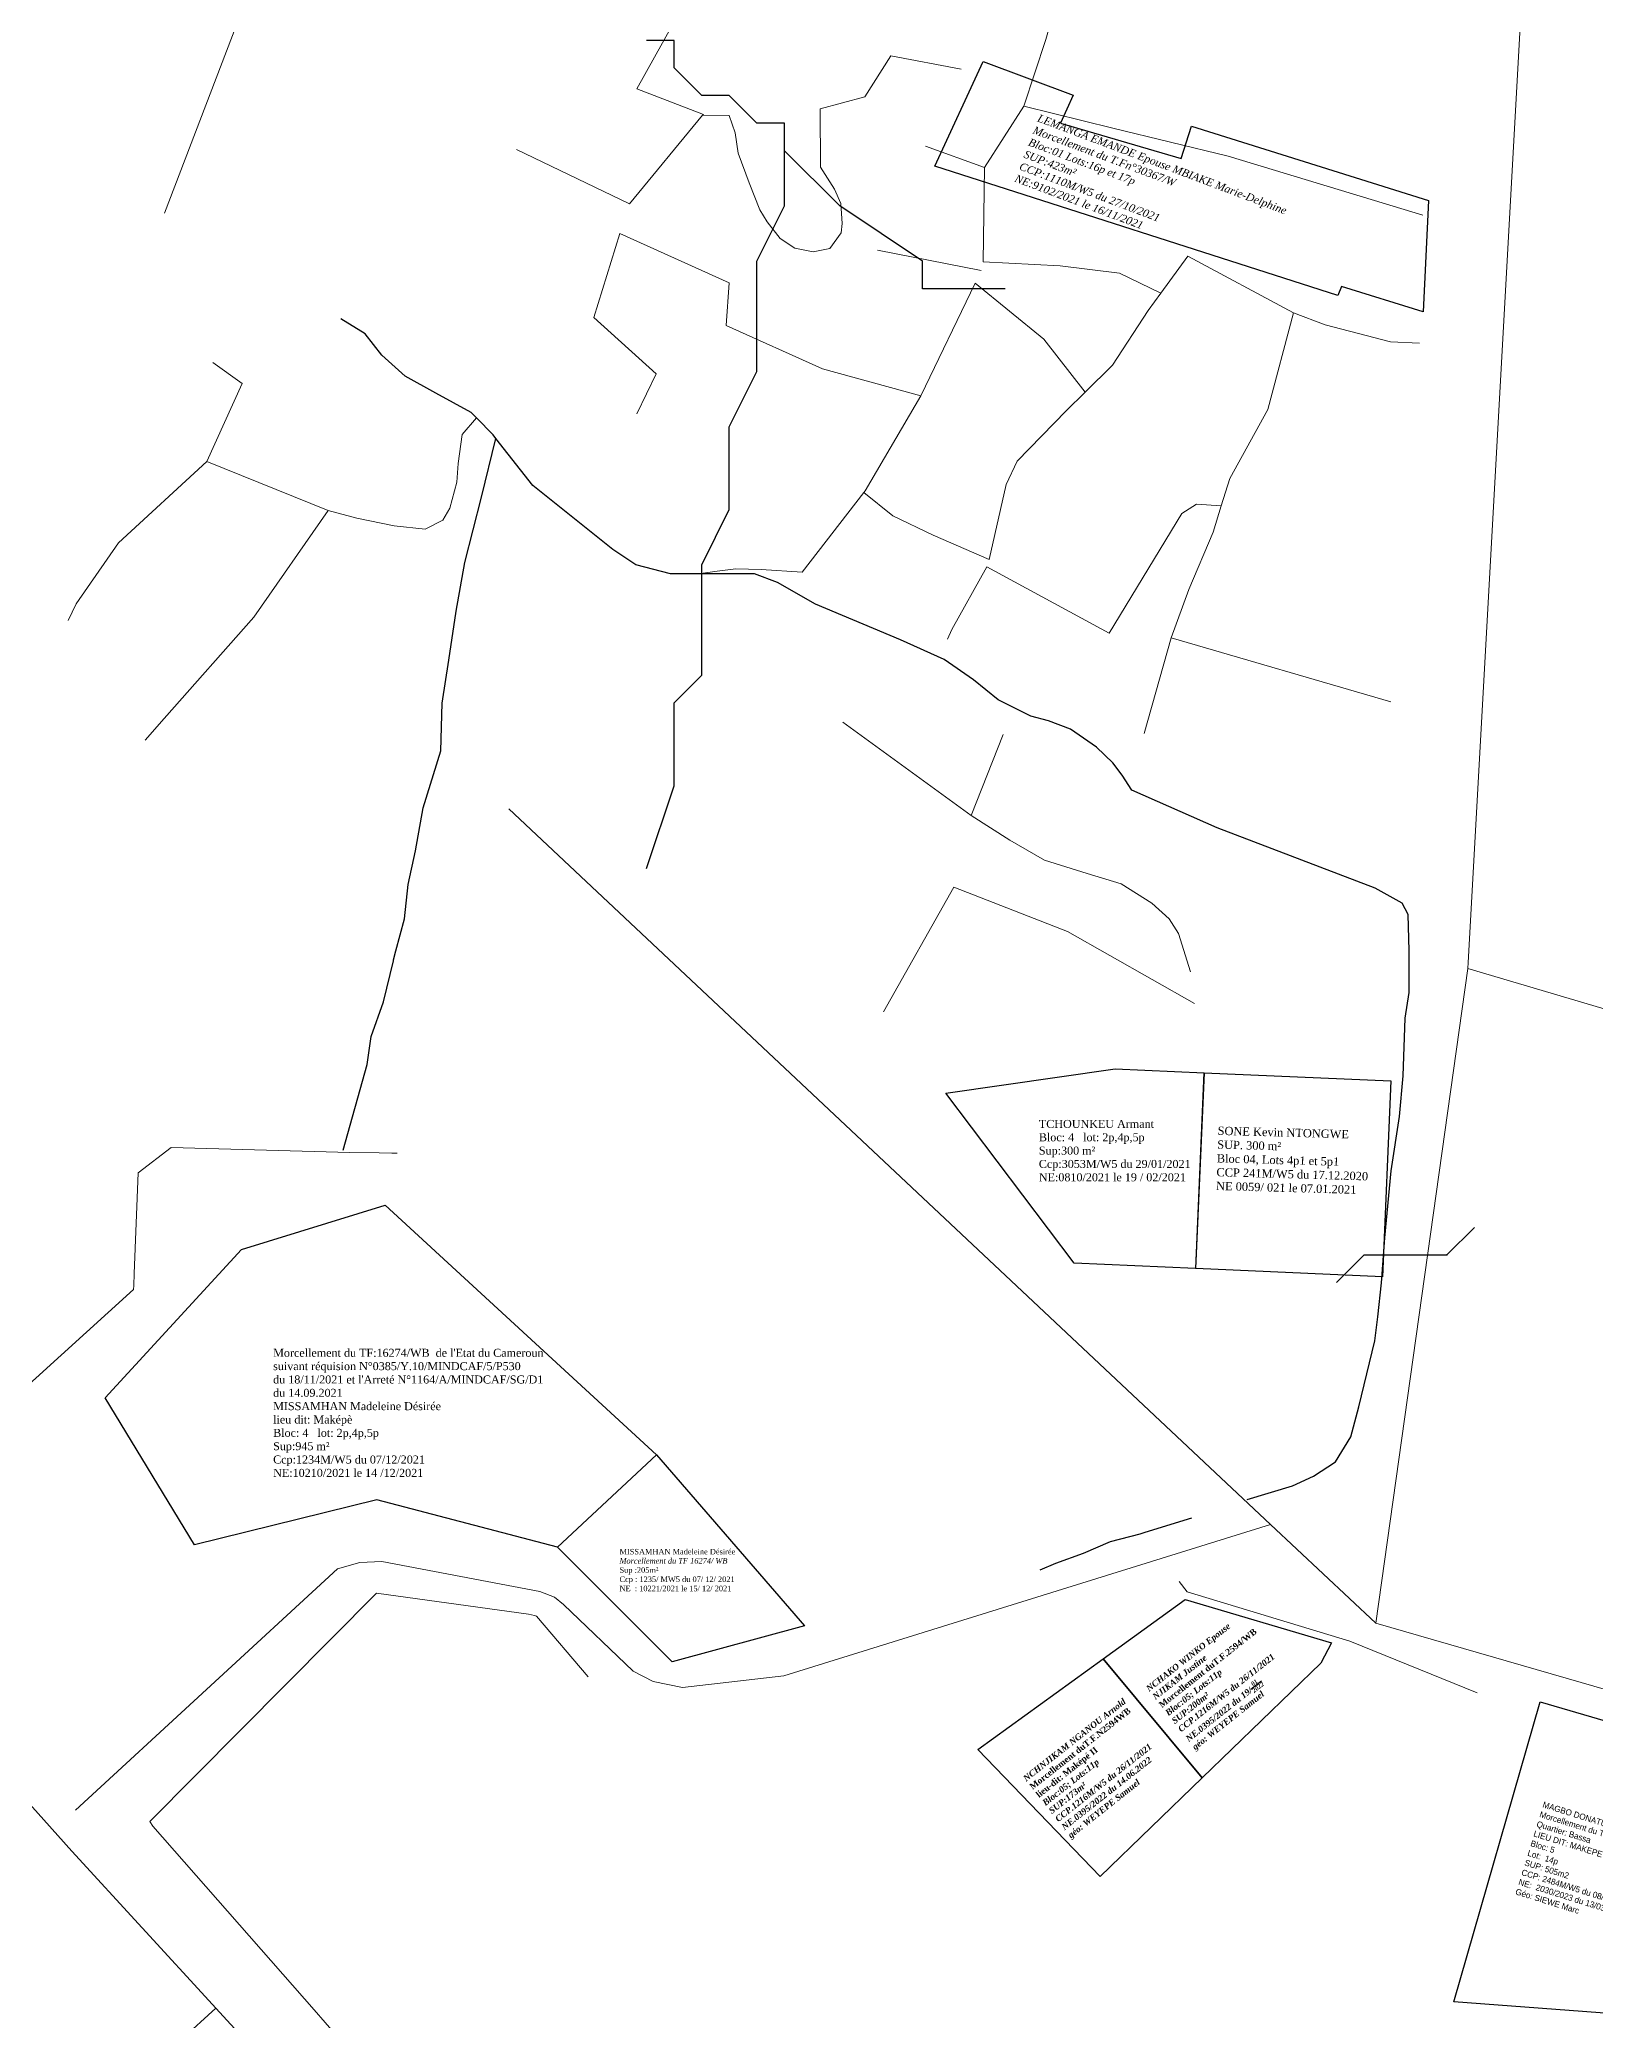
# Model space of a CAD drawing. Header units: millimetres. Extents: x 579832 to 917290, y 449831 to 1452191.
# Drawn here: x 583031.1 to 583172.1, y 451178.2 to 451357.6 of the extents above; entities that cross this region are included whole.
import ezdxf

# ---------------------------------------------------------------- set-up
doc = ezdxf.new("R2010")
doc.units = ezdxf.units.MM
doc.header["$LTSCALE"] = 10
for name, color, linetype, lineweight in [('cH2O_intermitent', 140, 'Continuous', 30), ('drains_fossés', 120, 'Continuous', 20), ('MAJ APRES LE 13.01.2023', 222, 'Continuous', 30), ('Roads_others', 24, 'Continuous', 9)]:
    doc.layers.add(name, color=color, linetype=linetype, lineweight=lineweight)
for name, color, linetype in [('end maj 26 02 2021', 7, 'Continuous'), ('MAJ DEC 2021', 7, 'Continuous'), ('MAJ JAN 2022', 1, 'Continuous'), ('MAJ NOV 2021', 7, 'Continuous')]:
    doc.layers.add(name, color=color, linetype=linetype)
doc.styles.add('Times 1.0', font='times.ttf', dxfattribs={"width": 0.99, "height": 1})

msp = doc.modelspace()

# ---------------------------------------------------------------- linework, layer by layer
at = {"color": 5, "lineweight": -3, "flags": 128}
msp.add_lwpolyline([(583134.9, 451216.3), (583148.15, 451212.36), (583147.2, 451210.52), (583136.44, 451200.13), (583127.46, 451210.91)], close=True, dxfattribs=at)
msp.add_lwpolyline([(583134.9, 451216.3), (583148.15, 451212.36), (583147.2, 451210.52), (583136.44, 451200.13), (583127.46, 451210.91)], close=True, dxfattribs=at)
msp.add_lwpolyline([(583134.9, 451216.3), (583148.15, 451212.36), (583147.2, 451210.52), (583136.44, 451200.13)], dxfattribs=at)
msp.add_lwpolyline([(583134.9, 451216.3), (583148.15, 451212.36), (583147.2, 451210.52), (583136.44, 451200.13)], dxfattribs=at)
at = {"layer": 'cH2O_intermitent'}
for points in [[(583072.46, 451321.44), (583072.23, 451321.75), (583070.72, 451323.29), (583070.23, 451323.79), (583067.03, 451325.53), (583064.25, 451327.08), (583062.15, 451328.98), (583060.64, 451330.91), (583058.43, 451332.28)], [(583072.46, 451321.44), (583072.23, 451321.75), (583070.72, 451323.29), (583070.23, 451323.79), (583067.03, 451325.53), (583064.25, 451327.08), (583062.15, 451328.98), (583060.64, 451330.91), (583058.43, 451332.28)], [(583058.64, 451256.98), (583060.8, 451264.73), (583061.17, 451267.26), (583062.28, 451270.4), (583063.2, 451274.14), (583063.21, 451274.22), (583063.42, 451275.03), (583064.19, 451277.92), (583064.53, 451281.03), (583065.2, 451284.09), (583065.9, 451287.98), (583067.5, 451293.16), (583067.62, 451297.47), (583068.22, 451301.35), (583068.87, 451305.78), (583069.66, 451310.2), (583071.17, 451316.13), (583072.46, 451321.44)], [(583058.64, 451256.98), (583060.8, 451264.73), (583061.17, 451267.26), (583062.28, 451270.4), (583063.2, 451274.14), (583063.21, 451274.22), (583063.42, 451275.03), (583064.19, 451277.92), (583064.53, 451281.03), (583065.2, 451284.09), (583065.9, 451287.98), (583067.5, 451293.16), (583067.62, 451297.47), (583068.22, 451301.35), (583068.87, 451305.78), (583069.66, 451310.2), (583071.17, 451316.13), (583072.46, 451321.44)], [(583140.53, 451225.35), (583144.61, 451226.59), (583146.51, 451227.47), (583148.51, 451228.74), (583149.89, 451231.03), (583150.62, 451233.72), (583152.08, 451239.7), (583152.34, 451241.88), (583152.68, 451244.95), (583152.99, 451249.05), (583153.56, 451255.11), (583154.31, 451260.02), (583154.64, 451263.71), (583154.83, 451268.92), (583155.19, 451271.27), (583155.19, 451275.03), (583155.1, 451278.31), (583154.55, 451279.36), (583152.11, 451280.7), (583137.8, 451286.16), (583130.07, 451289.58), (583129.2, 451290.95), (583128.35, 451292.06), (583126.86, 451293.48), (583124.52, 451295.11), (583122.52, 451295.86), (583120.91, 451296.28), (583117.96, 451297.75), (583115.72, 451299.59), (583113.08, 451301.41), (583109.11, 451303.21), (583101.43, 451306.43), (583097.99, 451308.4), (583095.9, 451309.19), (583090.79, 451309.19), (583088.28, 451309.18), (583085.15, 451309.99), (583083.07, 451311.39), (583075.83, 451317.17), (583072.46, 451321.44)], [(583140.53, 451225.35), (583144.61, 451226.59), (583146.51, 451227.47), (583148.51, 451228.74), (583149.89, 451231.03), (583150.62, 451233.72), (583152.08, 451239.7), (583152.34, 451241.88), (583152.68, 451244.95), (583152.99, 451249.05), (583153.56, 451255.11), (583154.31, 451260.02), (583154.64, 451263.71), (583154.83, 451268.92), (583155.19, 451271.27), (583155.19, 451275.03), (583155.1, 451278.31), (583154.55, 451279.36), (583152.11, 451280.7), (583137.8, 451286.16), (583130.07, 451289.58), (583129.2, 451290.95), (583128.35, 451292.06), (583126.86, 451293.48), (583124.52, 451295.11), (583122.52, 451295.86), (583120.91, 451296.28), (583117.96, 451297.75), (583115.72, 451299.59), (583113.08, 451301.41), (583109.11, 451303.21), (583101.43, 451306.43), (583097.99, 451308.4), (583095.9, 451309.19), (583090.79, 451309.19), (583088.28, 451309.18), (583085.15, 451309.99), (583083.07, 451311.39), (583075.83, 451317.17), (583072.46, 451321.44)], [(583121.77, 451218.96), (583123.18, 451219.57), (583125.69, 451220.49), (583128.14, 451221.54), (583130.82, 451222.23), (583131.28, 451222.37), (583135.49, 451223.68)], [(583121.77, 451218.96), (583123.18, 451219.57), (583125.69, 451220.49), (583128.14, 451221.54), (583130.82, 451222.23), (583131.28, 451222.37), (583135.49, 451223.68)]]:
    msp.add_lwpolyline(points, dxfattribs=at)
at = {"layer": 'drains_fossés'}
for p, q in [((583091.19, 451350.7), (583084.56, 451342.69)), ((583091.19, 451350.7), (583084.56, 451342.69)), ((583120.28, 451351.54), (583116.74, 451345.99)), ((583120.28, 451351.54), (583116.74, 451345.99)), ((583074.35, 451347.6), (583084.56, 451342.69)), ((583074.35, 451347.6), (583084.56, 451342.69)), ((583111.39, 451347.9), (583116.74, 451345.99)), ((583111.39, 451347.9), (583116.74, 451345.99)), ((583116.74, 451345.99), (583116.6, 451337.42)), ((583116.74, 451345.99), (583116.6, 451337.42)), ((583107.04, 451338.49), (583116.42, 451336.64)), ((583107.04, 451338.49), (583116.42, 451336.64)), ((583115.87, 451335.49), (583110.97, 451325.3)), ((583115.87, 451335.49), (583110.97, 451325.3)), ((583046.29, 451319.35), (583057.29, 451314.92)), ((583046.29, 451319.35), (583057.29, 451314.92)), ((583133.63, 451303.37), (583131.2, 451294.72)), ((583133.63, 451303.37), (583131.2, 451294.72)), ((583133.63, 451303.37), (583153.54, 451297.59)), ((583133.63, 451303.37), (583153.54, 451297.59)), ((583115.52, 451287.28), (583103.89, 451295.74)), ((583115.52, 451287.28), (583103.89, 451295.74)), ((583115.52, 451287.28), (583118.42, 451294.62)), ((583115.52, 451287.28), (583118.42, 451294.62))]:
    msp.add_line(p, q, dxfattribs=at)
for points in [[(583120.28, 451351.54), (583122.27, 451357.58), (583124.13, 451364.02)], [(583120.28, 451351.54), (583122.27, 451357.58), (583124.13, 451364.02)], [(583079.16, 451360.11), (583088.43, 451358.83), (583085.24, 451353.09), (583091.27, 451350.79), (583091.19, 451350.7)], [(583079.16, 451360.11), (583088.43, 451358.83), (583085.24, 451353.09), (583091.27, 451350.79), (583091.19, 451350.7)], [(583114.61, 451354.88), (583108.23, 451356.09), (583105.89, 451352.37), (583101.85, 451351.3), (583101.87, 451346.01), (583103.13, 451344.02), (583103.7, 451342.7), (583103.84, 451340.89), (583103.74, 451340.07), (583102.73, 451338.63), (583101.22, 451338.33), (583099.54, 451338.66), (583098.21, 451339.53), (583097.04, 451341.06), (583096.37, 451342.15), (583095.41, 451344.59), (583094.43, 451347.28), (583094.14, 451349.1), (583093.61, 451350.68), (583091.19, 451350.7)], [(583114.61, 451354.88), (583108.23, 451356.09), (583105.89, 451352.37), (583101.85, 451351.3), (583101.87, 451346.01), (583103.13, 451344.02), (583103.7, 451342.7), (583103.84, 451340.89), (583103.74, 451340.07), (583102.73, 451338.63), (583101.22, 451338.33), (583099.54, 451338.66), (583098.21, 451339.53), (583097.04, 451341.06), (583096.37, 451342.15), (583095.41, 451344.59), (583094.43, 451347.28), (583094.14, 451349.1), (583093.61, 451350.68), (583091.19, 451350.7)], [(583156.41, 451341.65), (583149.07, 451343.9), (583138.79, 451347), (583128.34, 451349.54), (583120.28, 451351.54)], [(583156.41, 451341.65), (583149.07, 451343.9), (583138.79, 451347), (583128.34, 451349.54), (583120.28, 451351.54)], [(583083.71, 451339.99), (583081.33, 451332.39), (583086.99, 451327.29), (583085.25, 451323.66)], [(583083.71, 451339.99), (583081.33, 451332.39), (583086.99, 451327.29), (583085.25, 451323.66)], [(583110.97, 451325.3), (583102.04, 451327.75), (583093.32, 451331.67), (583093.61, 451335.53), (583083.71, 451339.99)], [(583110.97, 451325.3), (583102.04, 451327.75), (583093.32, 451331.67), (583093.61, 451335.53), (583083.71, 451339.99)], [(583132.69, 451334.58), (583135.13, 451337.96), (583144.71, 451332.81)], [(583132.69, 451334.58), (583135.13, 451337.96), (583144.71, 451332.81)], [(583116.6, 451337.42), (583123.58, 451337.06), (583128.94, 451336.4), (583132.69, 451334.58)], [(583116.6, 451337.42), (583123.58, 451337.06), (583128.94, 451336.4), (583132.69, 451334.58)], [(583125.85, 451325.63), (583122.1, 451330.42), (583115.87, 451335.49)], [(583125.85, 451325.63), (583122.1, 451330.42), (583115.87, 451335.49)], [(583125.85, 451325.63), (583128.32, 451328.07), (583131.56, 451333.02), (583132.69, 451334.58)], [(583125.85, 451325.63), (583128.32, 451328.07), (583131.56, 451333.02), (583132.69, 451334.58)], [(583144.71, 451332.81), (583142.39, 451324.05), (583138.94, 451317.8), (583138.17, 451315.33)], [(583144.71, 451332.81), (583142.39, 451324.05), (583138.94, 451317.8), (583138.17, 451315.33)], [(583156.12, 451330.06), (583153.5, 451330.2), (583147.57, 451331.73), (583144.71, 451332.81)], [(583156.12, 451330.06), (583153.5, 451330.2), (583147.57, 451331.73), (583144.71, 451332.81)], [(583046.84, 451328.3), (583049.49, 451326.42), (583046.29, 451319.35)], [(583046.84, 451328.3), (583049.49, 451326.42), (583046.29, 451319.35)], [(583110.97, 451325.3), (583105.93, 451316.68), (583105.8, 451316.53)], [(583110.97, 451325.3), (583105.93, 451316.68), (583105.8, 451316.53)], [(583117.16, 451310.47), (583118.68, 451317.28), (583119.67, 451319.39), (583124.13, 451323.94), (583125.85, 451325.63)], [(583117.16, 451310.47), (583118.68, 451317.28), (583119.67, 451319.39), (583124.13, 451323.94), (583125.85, 451325.63)], [(583070.72, 451323.29), (583069.42, 451321.78), (583069.05, 451319.16), (583068.93, 451317.47), (583068.31, 451315.11), (583067.68, 451314.04), (583066.08, 451313.21), (583063.27, 451313.52), (583059.89, 451314.23), (583057.29, 451314.92)], [(583070.72, 451323.29), (583069.42, 451321.78), (583069.05, 451319.16), (583068.93, 451317.47), (583068.31, 451315.11), (583067.68, 451314.04), (583066.08, 451313.21), (583063.27, 451313.52), (583059.89, 451314.23), (583057.29, 451314.92)], [(583046.29, 451319.35), (583038.3, 451311.97), (583034.45, 451306.47), (583033.74, 451304.94)], [(583046.29, 451319.35), (583038.3, 451311.97), (583034.45, 451306.47), (583033.74, 451304.94)], [(583105.8, 451316.53), (583100.2, 451309.32), (583096.49, 451309.58), (583094.2, 451309.63), (583092.5, 451309.41), (583091.02, 451309.22), (583090.79, 451309.19)], [(583105.8, 451316.53), (583100.2, 451309.32), (583096.49, 451309.58), (583094.2, 451309.63), (583092.5, 451309.41), (583091.02, 451309.22), (583090.79, 451309.19)], [(583105.8, 451316.53), (583108.43, 451314.44), (583112.09, 451312.67), (583117.16, 451310.47)], [(583105.8, 451316.53), (583108.43, 451314.44), (583112.09, 451312.67), (583117.16, 451310.47)], [(583057.29, 451314.92), (583050.55, 451305.25), (583042.44, 451296.08), (583040.71, 451294.12)], [(583057.29, 451314.92), (583050.55, 451305.25), (583042.44, 451296.08), (583040.71, 451294.12)], [(583116.95, 451309.81), (583128.01, 451303.79), (583134.59, 451314.64), (583135.92, 451315.47), (583138.17, 451315.33)], [(583116.95, 451309.81), (583128.01, 451303.79), (583134.59, 451314.64), (583135.92, 451315.47), (583138.17, 451315.33)], [(583138.17, 451315.33), (583137.43, 451312.96), (583135.24, 451307.76), (583133.63, 451303.37)], [(583138.17, 451315.33), (583137.43, 451312.96), (583135.24, 451307.76), (583133.63, 451303.37)], [(583116.95, 451309.81), (583113.77, 451304.12), (583113.38, 451303.25)], [(583116.95, 451309.81), (583113.77, 451304.12), (583113.38, 451303.25)], [(583135.37, 451273.14), (583134.31, 451276.59), (583133.44, 451277.94), (583131.88, 451279.34), (583129.09, 451281.11), (583126.02, 451282.05), (583122.16, 451283.25), (583119.01, 451285.04), (583115.52, 451287.28)], [(583135.37, 451273.14), (583134.31, 451276.59), (583133.44, 451277.94), (583131.88, 451279.34), (583129.09, 451281.11), (583126.02, 451282.05), (583122.16, 451283.25), (583119.01, 451285.04), (583115.52, 451287.28)], [(583135.73, 451270.26), (583124.25, 451276.79), (583113.96, 451280.8), (583107.57, 451269.52)], [(583135.73, 451270.26), (583124.25, 451276.79), (583113.96, 451280.8), (583107.57, 451269.52)], [(583047.12, 451179.27), (583046.81, 451179.61), (583034.08, 451193.49), (583021.59, 451207.41), (583011.32, 451218.59), (583026.53, 451232.46), (583039.66, 451244.36), (583039.67, 451244.72), (583039.72, 451245.8), (583040.08, 451254.92), (583043.05, 451257.22), (583059.24, 451256.78), (583061.91, 451256.74), (583063.06, 451256.72), (583063.54, 451256.71)], [(583047.12, 451179.27), (583046.81, 451179.61), (583034.08, 451193.49), (583021.59, 451207.41), (583011.32, 451218.59), (583026.53, 451232.46), (583039.66, 451244.36), (583039.67, 451244.72), (583039.72, 451245.8), (583040.08, 451254.92), (583043.05, 451257.22), (583059.24, 451256.78), (583061.91, 451256.74), (583063.06, 451256.72), (583063.54, 451256.71)], [(583161.35, 451207.83), (583149.8, 451212.52), (583135.09, 451216.98), (583134.37, 451217.93)], [(583161.35, 451207.83), (583149.8, 451212.52), (583135.09, 451216.98), (583134.37, 451217.93)], [(583059.5, 451175.18), (583058.86, 451175.84), (583058, 451176.84), (583056, 451179.13), (583041.39, 451195.75), (583041.14, 451196.17), (583061.65, 451216.87), (583075.43, 451214.96), (583075.97, 451214.83), (583076.14, 451214.78), (583080.82, 451209.27)], [(583059.5, 451175.18), (583058.86, 451175.84), (583058, 451176.84), (583056, 451179.13), (583041.39, 451195.75), (583041.14, 451196.17), (583061.65, 451216.87), (583075.43, 451214.96), (583075.97, 451214.83), (583076.14, 451214.78), (583080.82, 451209.27)], [(583024.48, 451158.64), (583024.7, 451158.85), (583028.46, 451162.25), (583047.12, 451179.27)], [(583024.48, 451158.64), (583024.7, 451158.85), (583028.46, 451162.25), (583047.12, 451179.27)], [(583121.73, 451048.43), (583111.77, 451059.21), (583097.34, 451075.28), (583082.02, 451092.08), (583063.55, 451112.42), (583055.24, 451121.67), (583055.36, 451121.93), (583055.97, 451122.3), (583056.56, 451122.75), (583057.42, 451123.69), (583058.19, 451125.1), (583058.32, 451126.37), (583058.49, 451127.26), (583057.85, 451129.18), (583055.91, 451131.77), (583068.35, 451143.03), (583074.5, 451149.13), (583061.74, 451163.35), (583047.12, 451179.27)], [(583121.73, 451048.43), (583111.77, 451059.21), (583097.34, 451075.28), (583082.02, 451092.08), (583063.55, 451112.42), (583055.24, 451121.67), (583055.36, 451121.93), (583055.97, 451122.3), (583056.56, 451122.75), (583057.42, 451123.69), (583058.19, 451125.1), (583058.32, 451126.37), (583058.49, 451127.26), (583057.85, 451129.18), (583055.91, 451131.77), (583068.35, 451143.03), (583074.5, 451149.13), (583061.74, 451163.35), (583047.12, 451179.27)]]:
    msp.add_lwpolyline(points, dxfattribs=at)
at = {"layer": 'end maj 26 02 2021', "flags": 128}
for points in [[(583098.61, 451349.99), (583096.11, 451349.99), (583093.61, 451352.49), (583091.11, 451352.49), (583088.61, 451354.99), (583088.61, 451357.49), (583086.11, 451357.49)], [(583098.61, 451349.99), (583096.11, 451349.99), (583093.61, 451352.49), (583091.11, 451352.49), (583088.61, 451354.99), (583088.61, 451357.49), (583086.11, 451357.49)], [(583098.61, 451349.99), (583096.11, 451349.99), (583093.61, 451352.49), (583091.11, 451352.49), (583088.61, 451354.99), (583088.61, 451357.49), (583086.11, 451357.49)], [(583098.61, 451349.99), (583096.11, 451349.99), (583093.61, 451352.49), (583091.11, 451352.49), (583088.61, 451354.99), (583088.61, 451357.49), (583086.11, 451357.49)], [(583098.61, 451347.49), (583098.61, 451347.49), (583098.61, 451349.99)], [(583098.61, 451347.49), (583098.61, 451347.49), (583098.61, 451349.99)], [(583098.61, 451347.49), (583098.61, 451347.49), (583098.61, 451349.99)], [(583098.61, 451347.49), (583098.61, 451347.49), (583098.61, 451349.99)], [(583091.11, 451299.99), (583091.11, 451304.99), (583091.11, 451307.49), (583091.11, 451309.99), (583093.61, 451314.99), (583093.61, 451319.99), (583093.61, 451322.49), (583096.11, 451327.49), (583096.11, 451332.49), (583096.11, 451337.49), (583098.61, 451342.49), (583098.61, 451347.49)], [(583091.11, 451299.99), (583091.11, 451304.99), (583091.11, 451307.49), (583091.11, 451309.99), (583093.61, 451314.99), (583093.61, 451319.99), (583093.61, 451322.49), (583096.11, 451327.49), (583096.11, 451332.49), (583096.11, 451337.49), (583098.61, 451342.49), (583098.61, 451347.49)], [(583091.11, 451299.99), (583091.11, 451304.99), (583091.11, 451307.49), (583091.11, 451309.99), (583093.61, 451314.99), (583093.61, 451319.99), (583093.61, 451322.49), (583096.11, 451327.49), (583096.11, 451332.49), (583096.11, 451337.49), (583098.61, 451342.49), (583098.61, 451347.49)], [(583091.11, 451299.99), (583091.11, 451304.99), (583091.11, 451307.49), (583091.11, 451309.99), (583093.61, 451314.99), (583093.61, 451319.99), (583093.61, 451322.49), (583096.11, 451327.49), (583096.11, 451332.49), (583096.11, 451337.49), (583098.61, 451342.49), (583098.61, 451347.49)], [(583118.61, 451334.99), (583116.11, 451334.99), (583111.11, 451334.99), (583111.11, 451337.49), (583103.61, 451342.49), (583098.61, 451347.49)], [(583118.61, 451334.99), (583116.11, 451334.99), (583111.11, 451334.99), (583111.11, 451337.49), (583103.61, 451342.49), (583098.61, 451347.49)], [(583118.61, 451334.99), (583116.11, 451334.99), (583111.11, 451334.99), (583111.11, 451337.49), (583103.61, 451342.49), (583098.61, 451347.49)], [(583118.61, 451334.99), (583116.11, 451334.99), (583111.11, 451334.99), (583111.11, 451337.49), (583103.61, 451342.49), (583098.61, 451347.49)], [(583086.11, 451282.49), (583088.61, 451289.99), (583088.61, 451292.49), (583088.61, 451297.49), (583091.11, 451299.99)], [(583086.11, 451282.49), (583088.61, 451289.99), (583088.61, 451292.49), (583088.61, 451297.49), (583091.11, 451299.99)], [(583086.11, 451282.49), (583088.61, 451289.99), (583088.61, 451292.49), (583088.61, 451297.49), (583091.11, 451299.99)], [(583086.11, 451282.49), (583088.61, 451289.99), (583088.61, 451292.49), (583088.61, 451297.49), (583091.11, 451299.99)], [(583091.11, 451299.99), (583091.11, 451299.99), (583091.11, 451299.99)], [(583091.11, 451299.99), (583091.11, 451299.99), (583091.11, 451299.99)], [(583091.11, 451299.99), (583091.11, 451299.99), (583091.11, 451299.99)], [(583091.11, 451299.99), (583091.11, 451299.99), (583091.11, 451299.99)], [(583158.61, 451247.49), (583161.11, 451249.99)], [(583158.61, 451247.49), (583161.11, 451249.99)], [(583158.61, 451247.49), (583161.11, 451249.99)], [(583158.61, 451247.49), (583161.11, 451249.99)], [(583148.61, 451244.99), (583148.61, 451244.99), (583151.11, 451247.49), (583153.61, 451247.49), (583158.61, 451247.49)], [(583148.61, 451244.99), (583148.61, 451244.99), (583151.11, 451247.49), (583153.61, 451247.49), (583158.61, 451247.49)], [(583148.61, 451244.99), (583148.61, 451244.99), (583151.11, 451247.49), (583153.61, 451247.49), (583158.61, 451247.49)], [(583148.61, 451244.99), (583148.61, 451244.99), (583151.11, 451247.49), (583153.61, 451247.49), (583158.61, 451247.49)]]:
    msp.add_lwpolyline(points, dxfattribs=at)
at = {"layer": 'end maj 26 02 2021', "color": 150}
msp.add_lwpolyline([(583128.55, 451264.34), (583136.63, 451263.97), (583135.84, 451246.25), (583124.84, 451246.74), (583113.21, 451262.14)], close=True, dxfattribs=at)
msp.add_lwpolyline([(583128.55, 451264.34), (583136.63, 451263.97), (583135.84, 451246.25), (583124.84, 451246.74), (583113.21, 451262.14)], close=True, dxfattribs=at)
msp.add_lwpolyline([(583128.55, 451264.34), (583136.63, 451263.97), (583135.84, 451246.25), (583124.84, 451246.74), (583113.21, 451262.14)], close=True, dxfattribs=at)
msp.add_lwpolyline([(583128.55, 451264.34), (583136.63, 451263.97), (583135.84, 451246.25), (583124.84, 451246.74), (583113.21, 451262.14)], close=True, dxfattribs=at)
at = {"layer": 'end maj 26 02 2021', "color": 150, "lineweight": -3, "flags": 128}
msp.add_lwpolyline([(583136.63, 451263.97), (583153.52, 451263.25), (583152.76, 451245.52), (583135.87, 451246.25)], close=True, dxfattribs=at)
msp.add_lwpolyline([(583136.63, 451263.97), (583153.52, 451263.25), (583152.76, 451245.52), (583135.87, 451246.25)], close=True, dxfattribs=at)
msp.add_lwpolyline([(583136.63, 451263.97), (583153.52, 451263.25), (583152.76, 451245.52), (583135.87, 451246.25)], close=True, dxfattribs=at)
msp.add_lwpolyline([(583136.63, 451263.97), (583153.52, 451263.25), (583152.76, 451245.52), (583135.87, 451246.25)], close=True, dxfattribs=at)
msp.add_lwpolyline([(583136.63, 451263.97), (583153.52, 451263.25), (583152.76, 451245.52), (583135.87, 451246.25)], close=True, dxfattribs=at)
msp.add_lwpolyline([(583136.63, 451263.97), (583153.52, 451263.25), (583152.76, 451245.52), (583135.87, 451246.25)], close=True, dxfattribs=at)
msp.add_lwpolyline([(583136.63, 451263.97), (583153.52, 451263.25), (583152.76, 451245.52), (583135.87, 451246.25)], close=True, dxfattribs=at)
msp.add_lwpolyline([(583136.63, 451263.97), (583153.52, 451263.25), (583152.76, 451245.52), (583135.87, 451246.25)], close=True, dxfattribs=at)
at = {"layer": 'end maj 26 02 2021'}
msp.add_point((583158.61, 451247.49), dxfattribs=at)
msp.add_point((583158.61, 451247.49), dxfattribs=at)
msp.add_point((583158.61, 451247.49), dxfattribs=at)
msp.add_point((583158.61, 451247.49), dxfattribs=at)
at = {"layer": 'MAJ APRES LE 13.01.2023', "color": 232, "lineweight": 30, "flags": 128}
msp.add_lwpolyline([(583167.04, 451207.03), (583185.45, 451201.65), (583178.93, 451178.36), (583159.22, 451179.84)], close=True, dxfattribs=at)
msp.add_lwpolyline([(583167.04, 451207.03), (583185.45, 451201.65), (583178.93, 451178.36), (583159.22, 451179.84)], close=True, dxfattribs=at)
at = {"layer": 'MAJ DEC 2021', "lineweight": -3, "flags": 128}
msp.add_lwpolyline([(583062.43, 451252.01), (583087.03, 451229.4), (583078.05, 451221.04), (583061.69, 451225.31), (583045.19, 451221.23), (583037.1, 451234.56), (583049.43, 451247.98)], close=True, dxfattribs=at)
msp.add_lwpolyline([(583062.43, 451252.01), (583087.03, 451229.4), (583078.05, 451221.04), (583061.69, 451225.31), (583045.19, 451221.23), (583037.1, 451234.56), (583049.43, 451247.98)], close=True, dxfattribs=at)
msp.add_lwpolyline([(583062.43, 451252.01), (583087.03, 451229.4), (583078.05, 451221.04), (583061.69, 451225.31), (583045.19, 451221.23), (583037.1, 451234.56), (583049.43, 451247.98)], close=True, dxfattribs=at)
msp.add_lwpolyline([(583062.43, 451252.01), (583087.03, 451229.4), (583078.05, 451221.04), (583061.69, 451225.31), (583045.19, 451221.23), (583037.1, 451234.56), (583049.43, 451247.98)], close=True, dxfattribs=at)
at = {"layer": 'MAJ DEC 2021', "flags": 128}
msp.add_lwpolyline([(583087.03, 451229.4), (583100.42, 451213.9), (583088.44, 451210.63), (583078.05, 451221.04)], close=True, dxfattribs=at)
msp.add_lwpolyline([(583087.03, 451229.4), (583100.42, 451213.9), (583088.44, 451210.63), (583078.05, 451221.04)], close=True, dxfattribs=at)
msp.add_lwpolyline([(583087.03, 451229.4), (583100.42, 451213.9), (583088.44, 451210.63), (583078.05, 451221.04)], close=True, dxfattribs=at)
msp.add_lwpolyline([(583087.03, 451229.4), (583100.42, 451213.9), (583088.44, 451210.63), (583078.05, 451221.04)], close=True, dxfattribs=at)
at = {"layer": 'MAJ JAN 2022', "flags": 128}
msp.add_lwpolyline([(583127.46, 451210.91), (583136.44, 451200.13), (583127.21, 451191.21), (583116.13, 451202.69)], close=True, dxfattribs=at)
msp.add_lwpolyline([(583127.46, 451210.91), (583136.44, 451200.13), (583127.21, 451191.21), (583116.13, 451202.69)], close=True, dxfattribs=at)
at = {"layer": 'MAJ JAN 2022', "color": 5, "flags": 128}
msp.add_lwpolyline([(583127.46, 451210.91), (583136.44, 451200.13), (583127.21, 451191.21), (583116.13, 451202.69)], close=True, dxfattribs=at)
msp.add_lwpolyline([(583127.46, 451210.91), (583136.44, 451200.13), (583127.21, 451191.21), (583116.13, 451202.69)], close=True, dxfattribs=at)
at = {"layer": 'MAJ NOV 2021', "color": 150, "flags": 128}
msp.add_lwpolyline([(583116.61, 451355.57), (583124.77, 451352.53), (583123.6, 451349.98), (583134.54, 451346.79), (583135.46, 451349.72), (583156.93, 451343), (583156.47, 451332.89), (583149.06, 451335.2), (583148.72, 451334.37), (583112.24, 451346.11)], close=True, dxfattribs=at)
msp.add_lwpolyline([(583116.61, 451355.57), (583124.77, 451352.53), (583123.6, 451349.98), (583134.54, 451346.79), (583135.46, 451349.72), (583156.93, 451343), (583156.47, 451332.89), (583149.06, 451335.2), (583148.72, 451334.37), (583112.24, 451346.11)], close=True, dxfattribs=at)
msp.add_lwpolyline([(583116.61, 451355.57), (583124.77, 451352.53), (583123.6, 451349.98), (583134.54, 451346.79), (583135.46, 451349.72), (583156.93, 451343), (583156.47, 451332.89), (583149.06, 451335.2), (583148.72, 451334.37), (583112.24, 451346.11)], close=True, dxfattribs=at)
msp.add_lwpolyline([(583116.61, 451355.57), (583124.77, 451352.53), (583123.6, 451349.98), (583134.54, 451346.79), (583135.46, 451349.72), (583156.93, 451343), (583156.47, 451332.89), (583149.06, 451335.2), (583148.72, 451334.37), (583112.24, 451346.11)], close=True, dxfattribs=at)
at = {"layer": 'Roads_others'}
for points in [[(583074.98, 451416.71), (583054.64, 451373.65), (583042.46, 451341.85)], [(583074.98, 451416.71), (583054.64, 451373.65), (583042.46, 451341.85)], [(583166.21, 451376.12), (583160.5, 451273.44), (583152.17, 451214.14)], [(583166.21, 451376.12), (583160.5, 451273.44), (583152.17, 451214.14)], [(583152.17, 451214.14), (583227.49, 451192.37), (583234.64, 451191.19), (583240.3, 451192.82), (583287.45, 451235.02), (583314.52, 451257.22), (583355.6, 451285.72), (583372.84, 451297.61)], [(583152.17, 451214.14), (583227.49, 451192.37), (583234.64, 451191.19), (583240.3, 451192.82), (583287.45, 451235.02), (583314.52, 451257.22), (583355.6, 451285.72), (583372.84, 451297.61)], [(583073.63, 451287.9), (583142.64, 451223.09), (583152.17, 451214.14)], [(583073.63, 451287.9), (583142.64, 451223.09), (583152.17, 451214.14)], [(583160.5, 451273.44), (583210.17, 451258.74), (583287.45, 451235.02)], [(583160.5, 451273.44), (583210.17, 451258.74), (583287.45, 451235.02)], [(583034.41, 451197.22), (583058.13, 451219.05), (583060.14, 451219.65), (583062.15, 451219.72), (583076.45, 451217), (583077.79, 451216.51), (583078.6, 451215.82), (583084.9, 451209.8), (583086.72, 451208.87), (583089.36, 451208.32), (583098.55, 451209.37), (583142.64, 451223.09)], [(583034.41, 451197.22), (583058.13, 451219.05), (583060.14, 451219.65), (583062.15, 451219.72), (583076.45, 451217), (583077.79, 451216.51), (583078.6, 451215.82), (583084.9, 451209.8), (583086.72, 451208.87), (583089.36, 451208.32), (583098.55, 451209.37), (583142.64, 451223.09)]]:
    msp.add_lwpolyline(points, dxfattribs=at)

# ---------------------------------------------------------------- texts
at = {"layer": 'end maj 26 02 2021', "insert": (583121.65, 451259.72), "char_height": 0.7247, "attachment_point": 1}
msp.add_mtext_dynamic_manual_height_columns('{\\fTimes New Roman|b0|i0|c0|p18;TCHOUNKEU Armant\\PBloc: 4   lot: 2p,4p,5p\\PSup:300 m²\\PCcp:3053M/W5 du 29/01/2021\\PNE:0810/2021 le 19 / 02/2021}', width=77.7431, gutter_width=12.5, heights=[28.34], dxfattribs=at)
msp.add_mtext_dynamic_manual_height_columns('{\\fTimes New Roman|b0|i0|c0|p18;TCHOUNKEU Armant\\PBloc: 4   lot: 2p,4p,5p\\PSup:300 m²\\PCcp:3053M/W5 du 29/01/2021\\PNE:0810/2021 le 19 / 02/2021}', width=77.7431, gutter_width=12.5, heights=[28.34], dxfattribs=at)
msp.add_mtext_dynamic_manual_height_columns('{\\fTimes New Roman|b0|i0|c0|p18;TCHOUNKEU Armant\\PBloc: 4   lot: 2p,4p,5p\\PSup:300 m²\\PCcp:3053M/W5 du 29/01/2021\\PNE:0810/2021 le 19 / 02/2021}', width=77.7431, gutter_width=12.5, heights=[28.34], dxfattribs=at)
msp.add_mtext_dynamic_manual_height_columns('{\\fTimes New Roman|b0|i0|c0|p18;TCHOUNKEU Armant\\PBloc: 4   lot: 2p,4p,5p\\PSup:300 m²\\PCcp:3053M/W5 du 29/01/2021\\PNE:0810/2021 le 19 / 02/2021}', width=77.7431, gutter_width=12.5, heights=[28.34], dxfattribs=at)
at = {"layer": 'end maj 26 02 2021', "color": 150, "linetype": 'ByBlock', "lineweight": -3, "ltscale": 0.0014, "attachment_point": 1, "rotation": 358.4082, "style": 'Times 1.0'}
for s, insert, char_height, width in [('{\\C7;SONE Kevin NTONGWE \\C1;\\P\\fTimes New Roman|b0|i0|c186|p18;\\C256;SUP. 30\\fTimes New Roman|b0|i0|c0|p18;0\\fTimes New Roman|b0|i0|c186|p18; m²\\PBloc 0\\fTimes New Roman|b0|i0|c0|p18;4\\fTimes New Roman|b0|i0|c186|p18;, Lot\\fTimes New Roman|b0|i0|c0|p18;s 4\\fTimes New Roman|b0|i0|c186|p18;p\\fTimes New Roman|b0|i0|c0|p18;1 et 5p1\\fTimes New Roman|b0|i0|c186|p18;\\PCCP \\fTimes New Roman|b0|i0|c0|p18;241\\fTimes New Roman|b0|i0|c186|p18;M/W5 du \\fTimes New Roman|b0|i0|c0|p18;17.12.2020\\P\\fTimes New Roman|b0|i0|c186|p18;NE \\fTimes New Roman|b0|i0|c0|p18;0059\\fTimes New Roman|b0|i0|c186|p18;/ 02\\fTimes New Roman|b0|i0|c0|p18;1\\fTimes New Roman|b0|i0|c186|p18; le \\fTimes New Roman|b0|i0|c0|p18;07.01.2021}', (583137.85, 451259.12), 0.75, 43.6733), ('{\\C7;SONE Kevin NTONGWE \\C1;\\P\\fTimes New Roman|b0|i0|c186|p18;\\C256;SUP. 30\\fTimes New Roman|b0|i0|c0|p18;0\\fTimes New Roman|b0|i0|c186|p18; m²\\PBloc 0\\fTimes New Roman|b0|i0|c0|p18;4\\fTimes New Roman|b0|i0|c186|p18;, Lot\\fTimes New Roman|b0|i0|c0|p18;s 4\\fTimes New Roman|b0|i0|c186|p18;p\\fTimes New Roman|b0|i0|c0|p18;1 et 5p1\\fTimes New Roman|b0|i0|c186|p18;\\PCCP \\fTimes New Roman|b0|i0|c0|p18;241\\fTimes New Roman|b0|i0|c186|p18;M/W5 du \\fTimes New Roman|b0|i0|c0|p18;17.12.2020\\P\\fTimes New Roman|b0|i0|c186|p18;NE \\fTimes New Roman|b0|i0|c0|p18;0059\\fTimes New Roman|b0|i0|c186|p18;/ 02\\fTimes New Roman|b0|i0|c0|p18;1\\fTimes New Roman|b0|i0|c186|p18; le \\fTimes New Roman|b0|i0|c0|p18;07.01.2021}', (583137.85, 451259.12), 0.75, 43.6733), ('{\\C7;SONE Kevin NTONGWE \\C1;\\P\\fTimes New Roman|b0|i0|c186|p18;\\C256;SUP. 30\\fTimes New Roman|b0|i0|c0|p18;0\\fTimes New Roman|b0|i0|c186|p18; m²\\PBloc 0\\fTimes New Roman|b0|i0|c0|p18;4\\fTimes New Roman|b0|i0|c186|p18;, Lot\\fTimes New Roman|b0|i0|c0|p18;s 4\\fTimes New Roman|b0|i0|c186|p18;p\\fTimes New Roman|b0|i0|c0|p18;1 et 5p1\\fTimes New Roman|b0|i0|c186|p18;\\PCCP \\fTimes New Roman|b0|i0|c0|p18;241\\fTimes New Roman|b0|i0|c186|p18;M/W5 du \\fTimes New Roman|b0|i0|c0|p18;17.12.2020\\P\\fTimes New Roman|b0|i0|c186|p18;NE \\fTimes New Roman|b0|i0|c0|p18;0059\\fTimes New Roman|b0|i0|c186|p18;/ 02\\fTimes New Roman|b0|i0|c0|p18;1\\fTimes New Roman|b0|i0|c186|p18; le \\fTimes New Roman|b0|i0|c0|p18;07.01.2021}', (583137.85, 451259.12), 0.75, 43.6733), ('{\\C7;SONE Kevin NTONGWE \\C1;\\P\\fTimes New Roman|b0|i0|c186|p18;\\C256;SUP. 30\\fTimes New Roman|b0|i0|c0|p18;0\\fTimes New Roman|b0|i0|c186|p18; m²\\PBloc 0\\fTimes New Roman|b0|i0|c0|p18;4\\fTimes New Roman|b0|i0|c186|p18;, Lot\\fTimes New Roman|b0|i0|c0|p18;s 4\\fTimes New Roman|b0|i0|c186|p18;p\\fTimes New Roman|b0|i0|c0|p18;1 et 5p1\\fTimes New Roman|b0|i0|c186|p18;\\PCCP \\fTimes New Roman|b0|i0|c0|p18;241\\fTimes New Roman|b0|i0|c186|p18;M/W5 du \\fTimes New Roman|b0|i0|c0|p18;17.12.2020\\P\\fTimes New Roman|b0|i0|c186|p18;NE \\fTimes New Roman|b0|i0|c0|p18;0059\\fTimes New Roman|b0|i0|c186|p18;/ 02\\fTimes New Roman|b0|i0|c0|p18;1\\fTimes New Roman|b0|i0|c186|p18; le \\fTimes New Roman|b0|i0|c0|p18;07.01.2021}', (583137.85, 451259.12), 0.75, 43.6733), ('{\\C1;TFn°8967/WB }', (583131.75, 451256.57), 1.1673, 67.9725), ('{\\C1;TFn°8967/WB }', (583131.75, 451256.57), 1.1673, 67.9725), ('{\\C1;TFn°8967/WB }', (583131.75, 451256.57), 1.1673, 67.9725), ('{\\C1;TFn°8967/WB }', (583131.75, 451256.57), 1.1673, 67.9725)]:
    msp.add_mtext(s, dxfattribs=dict(at, insert=insert, char_height=char_height, width=width))
at = {"layer": 'MAJ APRES LE 13.01.2023', "color": 232, "lineweight": 30, "insert": (583167.38, 451198), "char_height": 0.55, "attachment_point": 1, "rotation": 342.6964}
msp.add_mtext_dynamic_manual_height_columns('{\\C0;MAGBO DONATUS UCHE Pascal\\P\\C1;Morcellement du TF 28618/W\\P\\C7;Quartier: Bassa\\PLIEU DIT: MAKEPE II\\PBloc: 5\\PLot:  14p   \\PSUP: 505m2     \\PCCP: 2484M/W5 du 08/03/2023 \\PNE:  2030/2023 du 13/03/2023\\C256;\\P\\C1;Géo: SIEWE Marc}', width=62.0824, gutter_width=12.5, heights=[0], dxfattribs=at)
msp.add_mtext_dynamic_manual_height_columns('{\\C0;MAGBO DONATUS UCHE Pascal\\P\\C1;Morcellement du TF 28618/W\\P\\C7;Quartier: Bassa\\PLIEU DIT: MAKEPE II\\PBloc: 5\\PLot:  14p   \\PSUP: 505m2     \\PCCP: 2484M/W5 du 08/03/2023 \\PNE:  2030/2023 du 13/03/2023\\C256;\\P\\C1;Géo: SIEWE Marc}', width=62.0824, gutter_width=12.5, heights=[0], dxfattribs=at)
at = {"layer": 'MAJ DEC 2021', "insert": (583052.3, 451238.99), "char_height": 0.7247, "attachment_point": 1}
msp.add_mtext_dynamic_manual_height_columns("{\\fTimes New Roman|b0|i0|c0|p18;Morcellement du TF:16274/WB  de l'Etat du Cameroun\\Psuivant réquision N°0385/Y.10/MINDCAF/5/P530 \\Pdu 18/11/2021 et l'Arreté N°1164/A/MINDCAF/SG/D1\\Pdu 14.09.2021\\PMISSAMHAN Madeleine Désirée\\Plieu dit: Maképè\\PBloc: 4   lot: 2p,4p,5p\\PSup:945 m²\\PCcp:1234M/W5 du 07/12/2021\\PNE:10210/2021 le 14 /12/2021}", width=77.7431, gutter_width=12.5, heights=[28.34], dxfattribs=at)
msp.add_mtext_dynamic_manual_height_columns("{\\fTimes New Roman|b0|i0|c0|p18;Morcellement du TF:16274/WB  de l'Etat du Cameroun\\Psuivant réquision N°0385/Y.10/MINDCAF/5/P530 \\Pdu 18/11/2021 et l'Arreté N°1164/A/MINDCAF/SG/D1\\Pdu 14.09.2021\\PMISSAMHAN Madeleine Désirée\\Plieu dit: Maképè\\PBloc: 4   lot: 2p,4p,5p\\PSup:945 m²\\PCcp:1234M/W5 du 07/12/2021\\PNE:10210/2021 le 14 /12/2021}", width=77.7431, gutter_width=12.5, heights=[28.34], dxfattribs=at)
msp.add_mtext_dynamic_manual_height_columns("{\\fTimes New Roman|b0|i0|c0|p18;Morcellement du TF:16274/WB  de l'Etat du Cameroun\\Psuivant réquision N°0385/Y.10/MINDCAF/5/P530 \\Pdu 18/11/2021 et l'Arreté N°1164/A/MINDCAF/SG/D1\\Pdu 14.09.2021\\PMISSAMHAN Madeleine Désirée\\Plieu dit: Maképè\\PBloc: 4   lot: 2p,4p,5p\\PSup:945 m²\\PCcp:1234M/W5 du 07/12/2021\\PNE:10210/2021 le 14 /12/2021}", width=77.7431, gutter_width=12.5, heights=[28.34], dxfattribs=at)
msp.add_mtext_dynamic_manual_height_columns("{\\fTimes New Roman|b0|i0|c0|p18;Morcellement du TF:16274/WB  de l'Etat du Cameroun\\Psuivant réquision N°0385/Y.10/MINDCAF/5/P530 \\Pdu 18/11/2021 et l'Arreté N°1164/A/MINDCAF/SG/D1\\Pdu 14.09.2021\\PMISSAMHAN Madeleine Désirée\\Plieu dit: Maképè\\PBloc: 4   lot: 2p,4p,5p\\PSup:945 m²\\PCcp:1234M/W5 du 07/12/2021\\PNE:10210/2021 le 14 /12/2021}", width=77.7431, gutter_width=12.5, heights=[28.34], dxfattribs=at)
at = {"layer": 'MAJ DEC 2021', "insert": (583083.67, 451220.87), "char_height": 0.5, "width": 10.3185, "attachment_point": 1}
msp.add_mtext('{\\fTimes New Roman|b0|i0|c0|p18;MISSAMHAN Madeleine Désirée\\P\\fTimes New Roman|b0|i1|c0|p18;\\C1;Morcellement du TF 16274/ WB\\P\\fTimes New Roman|b0|i0|c0|p18;\\C256;Sup :205m²\\PCcp : 1235/ MW5 du 07/ 12/ 2021\\PNE  : 10221/2021 le 15/ 12/ 2021}', dxfattribs=at)
msp.add_mtext('{\\fTimes New Roman|b0|i0|c0|p18;MISSAMHAN Madeleine Désirée\\P\\fTimes New Roman|b0|i1|c0|p18;\\C1;Morcellement du TF 16274/ WB\\P\\fTimes New Roman|b0|i0|c0|p18;\\C256;Sup :205m²\\PCcp : 1235/ MW5 du 07/ 12/ 2021\\PNE  : 10221/2021 le 15/ 12/ 2021}', dxfattribs=at)
msp.add_mtext('{\\fTimes New Roman|b0|i0|c0|p18;MISSAMHAN Madeleine Désirée\\P\\fTimes New Roman|b0|i1|c0|p18;\\C1;Morcellement du TF 16274/ WB\\P\\fTimes New Roman|b0|i0|c0|p18;\\C256;Sup :205m²\\PCcp : 1235/ MW5 du 07/ 12/ 2021\\PNE  : 10221/2021 le 15/ 12/ 2021}', dxfattribs=at)
msp.add_mtext('{\\fTimes New Roman|b0|i0|c0|p18;MISSAMHAN Madeleine Désirée\\P\\fTimes New Roman|b0|i1|c0|p18;\\C1;Morcellement du TF 16274/ WB\\P\\fTimes New Roman|b0|i0|c0|p18;\\C256;Sup :205m²\\PCcp : 1235/ MW5 du 07/ 12/ 2021\\PNE  : 10221/2021 le 15/ 12/ 2021}', dxfattribs=at)
at = {"layer": 'MAJ JAN 2022', "char_height": 0.56, "width": 32.9482, "attachment_point": 1, "rotation": 38.3007}
for s, insert in [('\\A1;{\\fTimes New Roman|b1|i1|c0|p18;\\C7;NCHAKO WINKO Epouse \\PNJIKAM Justine\\P\\fTimes New Roman|b1|i0|c0|p18;\\C1;Morcellement duT.F.2594/WB\\P\\fTimes New Roman|b1|i1|c0|p18;\\C7;Bloc:05; Lots:11p\\PSUP:200m²\\PCCP.1216M/W5 du 26/11/2021\\PNE.0395/2022 du 19/\\H0.7x;\\S01/2022;\\H1.429x;\\P\\A0;géo: WEYEPE Samuel\\P\\A1;\\P\\H1.001x; }', (583131.29, 451208.35)), ('\\A1;{\\fTimes New Roman|b1|i1|c0|p18;\\C7;NCHAKO WINKO Epouse \\PNJIKAM Justine\\P\\fTimes New Roman|b1|i0|c0|p18;\\C1;Morcellement duT.F.2594/WB\\P\\fTimes New Roman|b1|i1|c0|p18;\\C7;Bloc:05; Lots:11p\\PSUP:200m²\\PCCP.1216M/W5 du 26/11/2021\\PNE.0395/2022 du 19/\\H0.7x;\\S01/2022;\\H1.429x;\\P\\A0;géo: WEYEPE Samuel\\P\\A1;\\P\\H1.001x; }', (583131.29, 451208.35)), ('{\\fTimes New Roman|b1|i1|c0|p18;\\C7;NCHNJIKAM NGANOU Arnold\\P\\fTimes New Roman|b1|i0|c0|p18;\\C1;Morcellement duT.F.N2594WB\\P\\C7;lieu-dit: Maképé II\\P\\fTimes New Roman|b1|i1|c0|p18;Bloc:05; Lots:11p\\PSUP:173m²\\PCCP.1216M/W5 du 26/11/2021\\PNE.0395/2022 du 14.06.2022\\P\\C256;géo: WEYEPE Samuel\\P\\H1.001x; }', (583120.16, 451200.21)), ('{\\fTimes New Roman|b1|i1|c0|p18;\\C7;NCHNJIKAM NGANOU Arnold\\P\\fTimes New Roman|b1|i0|c0|p18;\\C1;Morcellement duT.F.N2594WB\\P\\C7;lieu-dit: Maképé II\\P\\fTimes New Roman|b1|i1|c0|p18;Bloc:05; Lots:11p\\PSUP:173m²\\PCCP.1216M/W5 du 26/11/2021\\PNE.0395/2022 du 14.06.2022\\P\\C256;géo: WEYEPE Samuel\\P\\H1.001x; }', (583120.16, 451200.21))]:
    msp.add_mtext(s, dxfattribs=dict(at, insert=insert))
at = {"layer": 'MAJ NOV 2021', "color": 7, "insert": (583121.7, 451350.83), "char_height": 0.7, "attachment_point": 1, "rotation": 339.3744}
msp.add_mtext_dynamic_manual_height_columns('\\pt4.97;{\\fTimes New Roman|b0|i1|c0|p18;LEMANGA EMANDE Epouse MBIAKE Marie-Delphine\\P\\C1;Morcellement du T.Fn°30367/W\\P\\C7;Bloc:01 Lots:16p et 17p\\PSUP:423m²\\P\\ptz;CCP:1110M/W5 du 27/10/2021\\PNE:9102/2021 le 16/11/2021}', width=53.6759, gutter_width=12.5, heights=[27.44], dxfattribs=at)
msp.add_mtext_dynamic_manual_height_columns('\\pt4.97;{\\fTimes New Roman|b0|i1|c0|p18;LEMANGA EMANDE Epouse MBIAKE Marie-Delphine\\P\\C1;Morcellement du T.Fn°30367/W\\P\\C7;Bloc:01 Lots:16p et 17p\\PSUP:423m²\\P\\ptz;CCP:1110M/W5 du 27/10/2021\\PNE:9102/2021 le 16/11/2021}', width=53.6759, gutter_width=12.5, heights=[27.44], dxfattribs=at)
msp.add_mtext_dynamic_manual_height_columns('\\pt4.97;{\\fTimes New Roman|b0|i1|c0|p18;LEMANGA EMANDE Epouse MBIAKE Marie-Delphine\\P\\C1;Morcellement du T.Fn°30367/W\\P\\C7;Bloc:01 Lots:16p et 17p\\PSUP:423m²\\P\\ptz;CCP:1110M/W5 du 27/10/2021\\PNE:9102/2021 le 16/11/2021}', width=53.6759, gutter_width=12.5, heights=[27.44], dxfattribs=at)
msp.add_mtext_dynamic_manual_height_columns('\\pt4.97;{\\fTimes New Roman|b0|i1|c0|p18;LEMANGA EMANDE Epouse MBIAKE Marie-Delphine\\P\\C1;Morcellement du T.Fn°30367/W\\P\\C7;Bloc:01 Lots:16p et 17p\\PSUP:423m²\\P\\ptz;CCP:1110M/W5 du 27/10/2021\\PNE:9102/2021 le 16/11/2021}', width=53.6759, gutter_width=12.5, heights=[27.44], dxfattribs=at)

doc.saveas('drawing.dxf')
